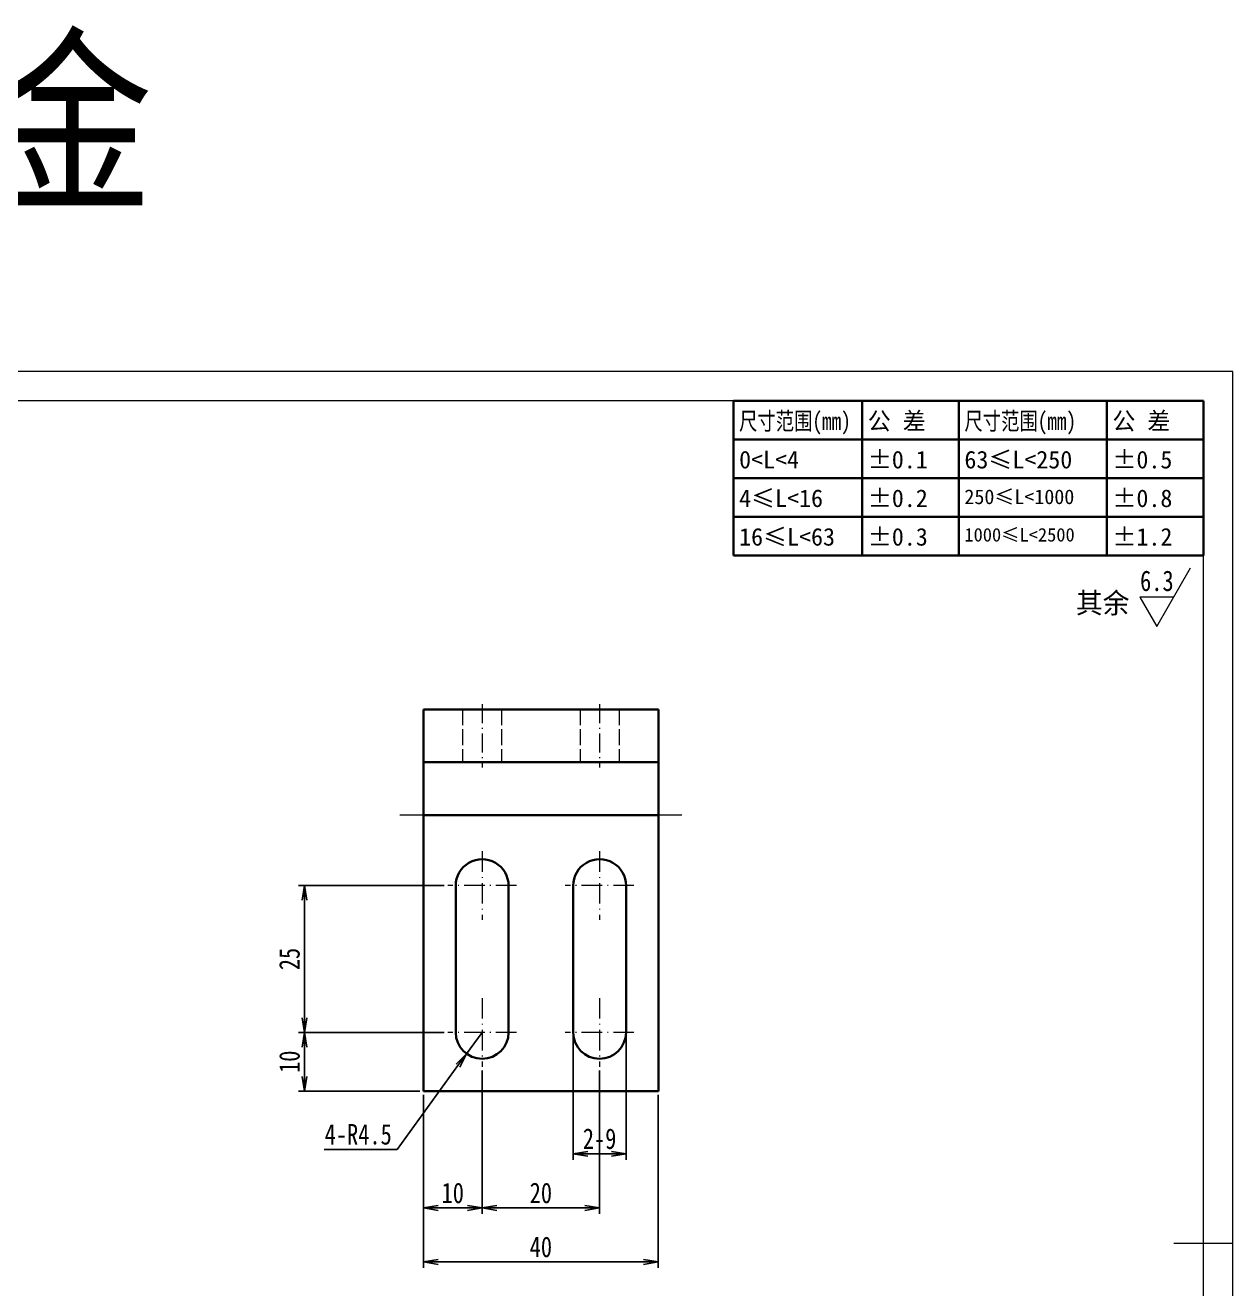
# Model space of a CAD drawing. Header units: millimetres. Extents: x -15766 to 80009, y -9701 to 15159.
# Drawn here: x -11355.4 to -11149.9, y 11274.9 to 11490.1 of the extents above; entities that cross this region are included whole.
import ezdxf
from ezdxf.enums import TextEntityAlignment as Align

# ---------------------------------------------------------------- set-up
doc = ezdxf.new("R2010")
doc.units = ezdxf.units.MM
for name, pattern in [('CENTER-HOKUTO_1', [16, 13, -1, 1, -1]), ('DASHDOT', [18.5, 12, -3, 0.5, -3]), ('DASHED', [15, 12, -3]), ('HIDDEN-HOKUTO_1', [2, 1, -1])]:
    doc.linetypes.add(name, pattern=pattern)
doc.layers.get('DEFPOINTS').update_dxf_attribs({"lineweight": 18})
for name, color, linetype, lineweight in [('AM_7', 2, 'CENTER-HOKUTO_1', 18), ('AM_HID', 1, 'HIDDEN-HOKUTO_1', 18), ('AM_VIS', 7, 'Continuous', 18), ('CDRAFT0', 7, 'Continuous', 18), ('DIM', 253, 'Continuous', 20), ('title_frame', 7, 'Continuous', 18), ('word_dim', 9, 'Continuous', 18), ('尺寸线层', 3, 'Continuous', 18), ('粗实线层', 7, 'Continuous', 35), ('粗实线层_1', 7, 'Continuous', 15)]:
    doc.layers.add(name, color=color, linetype=linetype, lineweight=lineweight)
doc.styles.add('DIM', font='', dxfattribs={"width": 0.8})
doc.styles.get('DIM').set_extended_font_data('NSimSun')
doc.dimstyles.new('1-1$0', dxfattribs={"dimtxt": 3.5, "dimasz": 2.5, "dimexe": 1, "dimexo": 0.625, "dimgap": 0.8, "dimtad": 1, "dimdsep": 46, "dimtxsty": 'DIM', "dimblk": 'OPEN', "dimcen": 0, "dimdle": 5, "dimclrd": 256, "dimclre": 256, "dimclrt": 3, "dimazin": 3, "dimtfac": 0.5, "dimtmove": 0, "dimatfit": 3, "dimldrblk": 'OPEN', "dimfxl": 0, "dimtolj": 1, "dimarcsym": 0})
doc.dimstyles.new('1-1$4', dxfattribs={"dimtxt": 3.5, "dimasz": 2.5, "dimexe": 1, "dimexo": 0.625, "dimgap": 0.8, "dimtad": 1, "dimtih": 1, "dimtoh": 1, "dimzin": 12, "dimdsep": 46, "dimtxsty": 'DIM', "dimblk": 'OPEN', "dimcen": 0, "dimdle": 5, "dimclrd": 256, "dimclre": 256, "dimclrt": 3, "dimazin": 3, "dimtfac": 0.5, "dimtmove": 0, "dimatfit": 3, "dimldrblk": 'OPEN', "dimfxl": 0, "dimtolj": 1, "dimarcsym": 0})

# ---------------------------------------------------------------- blocks, each defined once
blk = doc.blocks.new('*X3')
at = {"layer": 'CDRAFT0'}
for p, q in [((420, 297), (0, 297)), ((420, 0), (420, 297))]:
    blk.add_line(p, q, dxfattribs=at)
at = {"layer": '粗实线层_1'}
for p, q in [((415, 292), (25, 292)), ((415, 5), (415, 292)), ((420, 148.5), (410, 148.5))]:
    blk.add_line(p, q, dxfattribs=at)
blk = doc.blocks.new('自由公差_1')
at = {"layer": '粗实线层'}
for p, q in [((-80, 0), (0, 0)), ((-80, 0), (-80, -26.3)), ((-58.08, 0), (-58.08, -26.3)), ((-41.64, 0), (-41.64, -26.3)), ((-16.44, 0), (-16.44, -26.3)), ((0, 0), (0, -26.3)), ((-80, -6.58), (0, -6.58)), ((-80, -13.15), (0, -13.15)), ((-80, -19.73), (0, -19.73)), ((-80, -26.3), (0, -26.3))]:
    blk.add_line(p, q, dxfattribs=at)
at = {"layer": '尺寸线层', "linetype": 'Continuous', "attachment_point": 1, "line_spacing_factor": 0.9}
for s, insert, char_height, width in [('{\\W0.8;尺寸范围(mm)}', (-79.04, -1.92), 3, 22.6032), ('公 差', (-57.12, -1.92), 3, 22.6032), ('{\\W0.8;尺寸范围(mm)}', (-40.68, -1.92), 3, 22.6032), ('公 差', (-15.48, -1.92), 3, 22.6032), ('0<L<4', (-79.04, -8.49), 3, 22.6032), ('%%P0.1', (-57.12, -8.49), 3, 12.7119), ('63≤L<250', (-40.68, -8.49), 3, 22.6032), ('%%P0.5', (-15.48, -8.49), 3, 12.5771), ('4≤L<16', (-79.04, -15.07), 3, 22.6032), ('%%P0.2', (-57.12, -15.07), 3, 12.4769), ('250≤L<1000', (-40.68, -15.07), 2.5, 22.6032), ('%%P0.8', (-15.48, -15.07), 3, 13.0759), ('16≤L<63', (-79.04, -21.64), 3, 22.6032), ('%%P0.3', (-57.12, -21.64), 3, 12.7119), ('1000≤L<2500', (-40.68, -21.64), 2.3, 22.6032), ('%%P1.2', (-15.48, -21.64), 3, 12.8764)]:
    blk.add_mtext(s, dxfattribs=dict(at, insert=insert, char_height=char_height, width=width))
blk = doc.blocks.new('_OPEN')
at = {"color": 0, "linetype": 'ByBlock', "lineweight": -2}
for p, q in [((-1, 0.166667), (0, 0)), ((-1, -0.166667), (0, 0)), ((0, 0), (-1, 0))]:
    blk.add_line(p, q, dxfattribs=at)
blk = doc.blocks.new('*D57')
at = {"layer": 'DEFPOINTS', "color": 0, "transparency": 16777216}
for p in [(-11287.65, 11308.55), (-11247.65, 11308.55), (-11247.65, 11279.45)]:
    blk.add_point(p, dxfattribs=at)
at = {"layer": 'DIM', "linetype": 'Continuous', "lineweight": -2, "transparency": 16777216}
for p, q in [((-11287.65, 11307.93), (-11287.65, 11278.45)), ((-11247.65, 11307.93), (-11247.65, 11278.45)), ((-11285.15, 11279.45), (-11250.15, 11279.45))]:
    blk.add_line(p, q, dxfattribs=at)
at = {"layer": 'DIM', "lineweight": -2, "transparency": 16777216, "xscale": 2.5, "yscale": 2.5, "zscale": 2.5, "rotation": 180}
blk.add_blockref('_OPEN', (-11287.65, 11279.45), dxfattribs=at)
at = {"layer": 'DIM', "lineweight": -2, "transparency": 16777216, "xscale": 2.5, "yscale": 2.5, "zscale": 2.5}
blk.add_blockref('_OPEN', (-11247.65, 11279.45), dxfattribs=at)
at = {"layer": 'DIM', "color": 3, "transparency": 16777216, "insert": (-11267.65, 11282), "char_height": 3.5, "attachment_point": 5, "style": 'DIM'}
blk.add_mtext('\\A1;40', dxfattribs=at)
blk = doc.blocks.new('*D58')
at = {"layer": 'DEFPOINTS', "color": 0, "transparency": 16777216}
for p in [(-11277.65, 11312.7), (-11287.65, 11308.55), (-11277.65, 11288.64)]:
    blk.add_point(p, dxfattribs=at)
at = {"layer": 'DIM', "linetype": 'Continuous', "lineweight": -2, "transparency": 16777216}
for p, q in [((-11277.65, 11312.08), (-11277.65, 11287.64)), ((-11287.65, 11307.93), (-11287.65, 11287.64)), ((-11285.15, 11288.64), (-11280.15, 11288.64))]:
    blk.add_line(p, q, dxfattribs=at)
at = {"layer": 'DIM', "lineweight": -2, "transparency": 16777216, "xscale": 2.5, "yscale": 2.5, "zscale": 2.5, "rotation": 180}
blk.add_blockref('_OPEN', (-11287.65, 11288.64), dxfattribs=at)
at = {"layer": 'DIM', "lineweight": -2, "transparency": 16777216, "xscale": 2.5, "yscale": 2.5, "zscale": 2.5}
blk.add_blockref('_OPEN', (-11277.65, 11288.64), dxfattribs=at)
at = {"layer": 'DIM', "color": 3, "transparency": 16777216, "insert": (-11282.65, 11291.19), "char_height": 3.5, "attachment_point": 5, "style": 'DIM'}
blk.add_mtext('\\A1;10', dxfattribs=at)
blk = doc.blocks.new('*D59')
at = {"layer": 'DEFPOINTS', "color": 0, "transparency": 16777216}
for p in [(-11277.65, 11312.7), (-11257.65, 11312.7), (-11257.65, 11288.64)]:
    blk.add_point(p, dxfattribs=at)
at = {"layer": 'DIM', "linetype": 'Continuous', "lineweight": -2, "transparency": 16777216}
for p, q in [((-11277.65, 11312.08), (-11277.65, 11287.64)), ((-11257.65, 11312.08), (-11257.65, 11287.64)), ((-11275.15, 11288.64), (-11260.15, 11288.64))]:
    blk.add_line(p, q, dxfattribs=at)
at = {"layer": 'DIM', "lineweight": -2, "transparency": 16777216, "xscale": 2.5, "yscale": 2.5, "zscale": 2.5, "rotation": 180}
blk.add_blockref('_OPEN', (-11277.65, 11288.64), dxfattribs=at)
at = {"layer": 'DIM', "lineweight": -2, "transparency": 16777216, "xscale": 2.5, "yscale": 2.5, "zscale": 2.5}
blk.add_blockref('_OPEN', (-11257.65, 11288.64), dxfattribs=at)
at = {"layer": 'DIM', "color": 3, "transparency": 16777216, "insert": (-11267.65, 11291.19), "char_height": 3.5, "attachment_point": 5, "style": 'DIM'}
blk.add_mtext('\\A1;20', dxfattribs=at)
blk = doc.blocks.new('*D60')
at = {"layer": 'DEFPOINTS', "color": 0, "transparency": 16777216}
for p in [(-11262.15, 11318.55), (-11253.15, 11318.55), (-11253.15, 11297.87)]:
    blk.add_point(p, dxfattribs=at)
at = {"layer": 'DIM', "linetype": 'Continuous', "lineweight": -2, "transparency": 16777216}
for p, q in [((-11262.15, 11317.93), (-11262.15, 11296.87)), ((-11253.15, 11317.93), (-11253.15, 11296.87)), ((-11259.65, 11297.87), (-11255.65, 11297.87))]:
    blk.add_line(p, q, dxfattribs=at)
at = {"layer": 'DIM', "lineweight": -2, "transparency": 16777216, "xscale": 2.5, "yscale": 2.5, "zscale": 2.5, "rotation": 180}
blk.add_blockref('_OPEN', (-11262.15, 11297.87), dxfattribs=at)
at = {"layer": 'DIM', "lineweight": -2, "transparency": 16777216, "xscale": 2.5, "yscale": 2.5, "zscale": 2.5}
blk.add_blockref('_OPEN', (-11253.15, 11297.87), dxfattribs=at)
at = {"layer": 'DIM', "color": 3, "transparency": 16777216, "insert": (-11257.65, 11300.42), "char_height": 3.5, "attachment_point": 5, "style": 'DIM'}
blk.add_mtext('\\A1;2-9', dxfattribs=at)
blk = doc.blocks.new('*D61')
at = {"layer": 'DEFPOINTS', "color": 0, "transparency": 16777216}
for p in [(-11307.89, 11318.55), (-11283.5, 11318.55), (-11287.65, 11308.55)]:
    blk.add_point(p, dxfattribs=at)
at = {"layer": 'DIM', "linetype": 'Continuous', "lineweight": -2, "transparency": 16777216}
for p, q in [((-11284.12, 11318.55), (-11308.89, 11318.55)), ((-11307.89, 11311.05), (-11307.89, 11316.05)), ((-11288.27, 11308.55), (-11308.89, 11308.55))]:
    blk.add_line(p, q, dxfattribs=at)
at = {"layer": 'DIM', "lineweight": -2, "transparency": 16777216, "xscale": 2.5, "yscale": 2.5, "zscale": 2.5}
for p, rotation in [((-11307.89, 11318.55), 90), ((-11307.89, 11308.55), 270)]:
    blk.add_blockref('_OPEN', p, dxfattribs=dict(at, rotation=rotation))
at = {"layer": 'DIM', "color": 3, "transparency": 16777216, "insert": (-11310.44, 11313.55), "char_height": 3.5, "attachment_point": 5, "rotation": 90, "style": 'DIM'}
blk.add_mtext('\\A1;10', dxfattribs=at)
blk = doc.blocks.new('*D62')
at = {"layer": 'DEFPOINTS', "color": 0, "transparency": 16777216}
for p in [(-11307.89, 11343.55), (-11283.5, 11343.55), (-11283.5, 11318.55)]:
    blk.add_point(p, dxfattribs=at)
at = {"layer": 'DIM', "linetype": 'Continuous', "lineweight": -2, "transparency": 16777216}
for p, q in [((-11284.12, 11343.55), (-11308.89, 11343.55)), ((-11307.89, 11321.05), (-11307.89, 11341.05)), ((-11284.12, 11318.55), (-11308.89, 11318.55))]:
    blk.add_line(p, q, dxfattribs=at)
at = {"layer": 'DIM', "lineweight": -2, "transparency": 16777216, "xscale": 2.5, "yscale": 2.5, "zscale": 2.5}
for p, rotation in [((-11307.89, 11343.55), 90), ((-11307.89, 11318.55), 270)]:
    blk.add_blockref('_OPEN', p, dxfattribs=dict(at, rotation=rotation))
at = {"layer": 'DIM', "color": 3, "transparency": 16777216, "insert": (-11310.44, 11331.05), "char_height": 3.5, "attachment_point": 5, "rotation": 90, "style": 'DIM'}
blk.add_mtext('\\A1;25', dxfattribs=at)
blk = doc.blocks.new('*D63')
at = {"layer": 'DEFPOINTS', "color": 0, "transparency": 16777216}
for p in [(-11277.65, 11318.55), (-11280.29, 11314.92)]:
    blk.add_point(p, dxfattribs=at)
at = {"layer": 'DIM', "linetype": 'Continuous', "lineweight": -2, "transparency": 16777216}
for p, q in [((-11277.65, 11318.55), (-11280.29, 11314.92)), ((-11292.14, 11298.62), (-11281.76, 11312.89)), ((-11304.53, 11298.62), (-11292.14, 11298.62))]:
    blk.add_line(p, q, dxfattribs=at)
at = {"layer": 'DIM', "lineweight": -2, "transparency": 16777216, "xscale": 2.5, "yscale": 2.5, "zscale": 2.5, "rotation": 53.97910231362157}
blk.add_blockref('_OPEN', (-11280.29, 11314.92), dxfattribs=at)
at = {"layer": 'DIM', "color": 3, "transparency": 16777216, "insert": (-11298.75, 11301.17), "char_height": 3.5, "attachment_point": 5, "style": 'DIM'}
blk.add_mtext('\\A1;4-R4.5', dxfattribs=at)

msp = doc.modelspace()

# ---------------------------------------------------------------- linework, layer by layer
at = {"layer": 'AM_7', "linetype": 'DASHDOT', "lineweight": 13, "ltscale": 0.270013}
for p, q in [((-11277.64736, 11374.4548), (-11277.64736, 11363.65426)), ((-11257.64736, 11374.4548), (-11257.64736, 11363.65426))]:
    msp.add_line(p, q, dxfattribs=at)
at = {"layer": 'AM_7', "linetype": 'DASHDOT', "lineweight": 13}
msp.add_line((-11243.64736, 11355.55477), (-11291.64785, 11355.55477), dxfattribs=at)
at = {"layer": 'AM_7', "linetype": 'DASHDOT', "lineweight": 13, "ltscale": 0.292499}
for p, q in [((-11277.64736, 11349.40475), (-11277.64736, 11337.7048)), ((-11257.64736, 11349.40475), (-11257.64736, 11337.7048)), ((-11277.64736, 11324.40475), (-11277.64736, 11312.7048)), ((-11257.64736, 11324.40475), (-11257.64736, 11312.7048))]:
    msp.add_line(p, q, dxfattribs=at)
at = {"layer": 'AM_7', "linetype": 'DASHDOT', "lineweight": 13, "ltscale": 0.292505}
for p, q in [((-11271.79726, 11343.55477), (-11283.49746, 11343.55477)), ((-11251.79726, 11343.55477), (-11263.49746, 11343.55477)), ((-11271.79726, 11318.55477), (-11283.49746, 11318.55477)), ((-11251.79726, 11318.55477), (-11263.49746, 11318.55477))]:
    msp.add_line(p, q, dxfattribs=at)
at = {"layer": 'AM_HID', "linetype": 'DASHED', "lineweight": 13, "ltscale": 0.225}
for p, q in [((-11280.97109, 11373.55477), (-11280.97109, 11364.55477)), ((-11274.32412, 11373.55477), (-11274.32412, 11364.55477)), ((-11260.97109, 11373.55477), (-11260.97109, 11364.55477)), ((-11254.32412, 11373.55477), (-11254.32412, 11364.55477))]:
    msp.add_line(p, q, dxfattribs=at)
at = {"layer": 'AM_HID', "linetype": 'DASHED', "lineweight": 13}
msp.add_line((-11247.64736, 11355.55477), (-11287.64736, 11355.55477), dxfattribs=at)
at = {"layer": 'AM_VIS', "lineweight": 35}
for p, q in [((-11247.64736, 11373.55477), (-11287.64736, 11373.55477)), ((-11247.64736, 11364.55477), (-11287.64736, 11364.55477)), ((-11247.64736, 11355.55477), (-11287.64736, 11355.55477)), ((-11287.64736, 11355.55477), (-11287.64736, 11308.55477)), ((-11247.64736, 11355.55477), (-11247.64736, 11308.55477)), ((-11282.14736, 11343.55477), (-11282.14736, 11318.55477)), ((-11273.14736, 11318.55477), (-11273.14736, 11343.55477)), ((-11262.14736, 11343.55477), (-11262.14736, 11318.55477)), ((-11253.14736, 11318.55477), (-11253.14736, 11343.55477)), ((-11247.64736, 11308.55477), (-11287.64736, 11308.55477))]:
    msp.add_line(p, q, dxfattribs=at)
at = {"layer": 'AM_VIS', "lineweight": 35, "ltscale": 0.225}
for p, q in [((-11287.64736, 11373.55477), (-11287.64736, 11364.55477)), ((-11247.64736, 11373.55477), (-11247.64736, 11364.55477)), ((-11287.64736, 11364.55477), (-11287.64736, 11355.55477)), ((-11247.64736, 11364.55477), (-11247.64736, 11355.55477))]:
    msp.add_line(p, q, dxfattribs=at)
at = {"layer": 'AM_VIS', "lineweight": 35}
for centre, start, end in [((-11277.64736, 11343.55477), 0.0000324, 180.000036), ((-11257.64736, 11343.55477), 0.0000324, 180.000036), ((-11277.64736, 11318.55477), 180.000036, 0.0000323), ((-11257.64736, 11318.55477), 180.000036, 0.0000323)]:
    msp.add_arc(centre, 4.5, start, end, dxfattribs=at)
at = {"layer": 'DIM'}
for p, q in [((-11162.80277, 11387.67681), (-11157.02927, 11397.67681)), ((-11159.91602, 11392.67681), (-11165.68952, 11392.67681)), ((-11165.68952, 11392.67681), (-11162.80277, 11387.67681))]:
    msp.add_line(p, q, dxfattribs=at)

# ---------------------------------------------------------------- block references
at = {"layer": 'title_frame'}
for name, p in [('*X3', (-11569.85789, 11134.10436)), ('自由公差_1', (-11154.85789, 11426.10436))]:
    msp.add_blockref(name, p, dxfattribs=at)

# ---------------------------------------------------------------- texts
at = {"layer": 'DIM', "insert": (-11388.27561, 11486.14562), "char_height": 25, "width": 104.980501, "attachment_point": 1, "style": 'DIM'}
msp.add_mtext('{\\C3;钣金}', dxfattribs=at)
at = {"layer": 'DIM', "color": 2, "style": 'DIM', "width": 0.8}
msp.add_attdef('6.3', text='0.0', height=3.5, dxfattribs=at).set_placement((-11159.91602, 11392.67681), align=Align.BOTTOM_RIGHT)
at = {"layer": 'word_dim', "linetype": 'Continuous', "insert": (-11176.54273, 11393.44267), "char_height": 3.5, "width": 10.860604, "attachment_point": 1}
msp.add_mtext('{\\C3;其余}', dxfattribs=at)

# ---------------------------------------------------------------- dimensions: what is measured, and where the dimension line sits
at = {"layer": 'DIM'}
for base, p1, p2, picture, middle in [((-11307.88693, 11343.55477), (-11283.49746, 11318.55477), (-11283.49746, 11343.55477), '*D62', (-11310.43693, 11331.05477)), ((-11307.88693, 11318.55477), (-11287.64736, 11308.55477), (-11283.49746, 11318.55477), '*D61', (-11310.43693, 11313.55477))]:
    dim = msp.add_linear_dim(base=base, p1=p1, p2=p2, angle=90, dimstyle='1-1$0', dxfattribs=at)
    dim.commit()
    dim.dimension.update_dxf_attribs({"geometry": picture, "text_midpoint": middle})
dim = msp.add_radius_dim(center=(-11277.64736, 11318.55477), mpoint=(-11280.29372, 11314.91516), text='4-<>', dimstyle='1-1$4', dxfattribs=at)
dim.commit()
dim.dimension.update_dxf_attribs({"geometry": '*D63', "text_midpoint": (-11298.75228, 11298.62114), "dimtype": 164})
dim = msp.add_linear_dim(base=(-11253.14736, 11297.86717), p1=(-11262.14736, 11318.55477), p2=(-11253.14736, 11318.55477), text='2-<>', dimstyle='1-1$0', dxfattribs=at)
dim.commit()
dim.dimension.update_dxf_attribs({"geometry": '*D60', "text_midpoint": (-11257.64736, 11300.41717)})
for base, p1, p2, picture, middle in [((-11277.64736, 11288.64375), (-11287.64736, 11308.55477), (-11277.64736, 11312.7048), '*D58', (-11282.64736, 11291.19375)), ((-11257.64736, 11288.64375), (-11277.64736, 11312.7048), (-11257.64736, 11312.7048), '*D59', (-11267.64736, 11291.19375)), ((-11247.64736, 11279.44869), (-11287.64736, 11308.55477), (-11247.64736, 11308.55477), '*D57', (-11267.64736, 11281.99869))]:
    dim = msp.add_linear_dim(base=base, p1=p1, p2=p2, dimstyle='1-1$0', dxfattribs=at)
    dim.commit()
    dim.dimension.update_dxf_attribs({"geometry": picture, "text_midpoint": middle})

doc.saveas('drawing.dxf')
